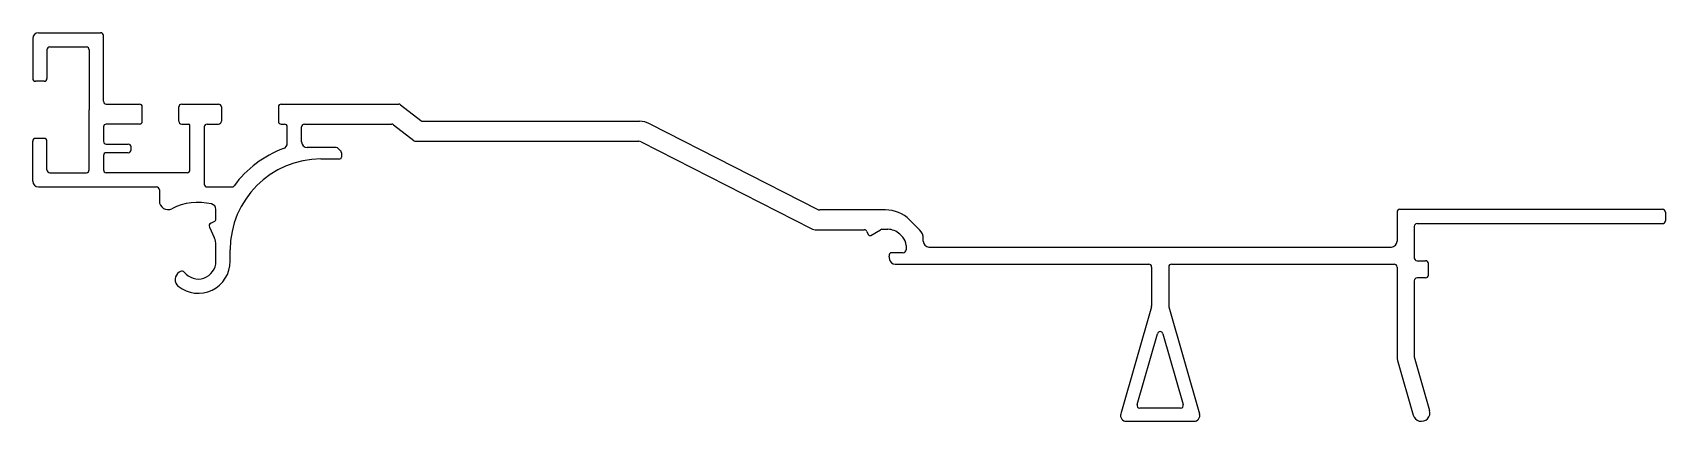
# Model space of a CAD drawing. Extents: x 1813 to 2099, y 2118 to 2186.
import ezdxf

# ---------------------------------------------------------------- set-up
doc = ezdxf.new("R2010")
doc.units = 0
doc.layers.get('0').update_dxf_attribs({"linetype": 'CONTINUOUS'})

msp = doc.modelspace()

# ---------------------------------------------------------------- linework, layer by layer
for p, q in [((1813.75, 2185.68), (1824.65, 2185.68)), ((1825.15, 2173.68), (1825.15, 2185.18)), ((1812.75, 2184.68), (1812.75, 2177.68)), ((1815.25, 2182.68), (1815.25, 2177.68)), ((1815.75, 2183.18), (1822.15, 2183.18)), ((1822.65, 2182.68), (1822.65, 2172.18)), ((1814.75, 2177.18), (1813.25, 2177.18)), ((1822.65, 2161.68), (1822.65, 2172.18)), ((1825.65, 2173.18), (1831.45, 2173.18)), ((1831.95, 2170.18), (1831.95, 2172.68)), ((1838.35, 2170.18), (1838.35, 2172.68)), ((1838.85, 2173.18), (1845.3, 2173.18)), ((1845.8, 2172.68), (1845.8, 2170.18)), ((1855.8, 2172.68), (1855.8, 2170.18)), ((1856.3, 2173.18), (1876.88, 2173.18)), ((1877.19, 2173.07), (1880.75, 2170.29)), ((1825.15, 2169.18), (1825.15, 2166.68)), ((1831.45, 2169.68), (1825.65, 2169.68)), ((1838.85, 2169.68), (1840.1, 2169.68)), ((1840.3, 2161.68), (1840.3, 2169.48)), ((1842.8, 2169.18), (1842.8, 2159.18)), ((1843.3, 2169.68), (1845.3, 2169.68)), ((1856.3, 2169.68), (1856.85, 2169.68)), ((1857.35, 2166.35), (1857.35, 2169.18)), ((1859.85, 2166.58), (1859.85, 2169.18)), ((1860.35, 2169.68), (1875.67, 2169.68)), ((1875.98, 2169.57), (1879.54, 2166.79)), ((1881.05, 2170.18), (1919.03, 2170.18)), ((1920.84, 2169.74), (1950.19, 2154.79)), ((1812.75, 2159.68), (1812.75, 2166.68)), ((1814.75, 2167.18), (1813.25, 2167.18)), ((1815.25, 2161.68), (1815.25, 2166.68)), ((1825.65, 2166.18), (1829.5, 2166.18)), ((1830, 2165.18), (1830, 2165.68)), ((1865.93, 2165.58), (1860.85, 2165.58)), ((1866.29, 2165.43), (1866.7, 2165.02)), ((1879.85, 2166.68), (1918.91, 2166.68)), ((1919.36, 2166.57), (1949.14, 2151.4)), ((1825.15, 2164.18), (1825.15, 2161.68)), ((1829.5, 2164.68), (1825.65, 2164.68)), ((1863.25, 2163.58), (1866.55, 2163.58)), ((1866.85, 2164.67), (1866.85, 2163.88)), ((1815.75, 2161.18), (1822.15, 2161.18)), ((1839.8, 2161.18), (1825.65, 2161.18)), ((1813.75, 2158.68), (1834.44, 2158.68)), ((1834.94, 2158.18), (1834.94, 2156.22)), ((1843.3, 2158.68), (1847.62, 2158.68)), ((1844.85, 2153.07), (1844.85, 2154.74)), ((1962.12, 2154.68), (1950.65, 2154.68)), ((2051.75, 2154.28), (2051.75, 2149.18)), ((2052.25, 2154.78), (2098.25, 2154.78)), ((2098.75, 2154.28), (2098.75, 2152.78)), ((1843.7, 2151.67), (1844.56, 2149.82)), ((1843.95, 2152.33), (1844.56, 2152.62)), ((1950.05, 2151.18), (1958.43, 2151.18)), ((1958.88, 2150.89), (1959.13, 2150.35)), ((1959.55, 2150.22), (1961.27, 2151.21)), ((1961.52, 2151.28), (1962.52, 2151.28)), ((1966.36, 2152.92), (1968.16, 2151.12)), ((2054.75, 2151.78), (2054.75, 2146.28)), ((2055.25, 2152.28), (2098.25, 2152.28)), ((1844.85, 2145.68), (1844.85, 2148.55)), ((1964.64, 2150.4), (1965.16, 2149.88)), ((1965.75, 2148.47), (1965.75, 2147.68)), ((1968.75, 2149.18), (1968.75, 2149.71)), ((1969.75, 2148.18), (2050.75, 2148.18)), ((1847.35, 2145.68), (1847.35, 2147.68)), ((1962.75, 2146.59), (1962.86, 2146.01)), ((1965.25, 2147.18), (1963.25, 2147.18)), ((1963.84, 2145.18), (2008.25, 2145.18)), ((2012.25, 2145.18), (2051.25, 2145.18)), ((2055.25, 2145.78), (2056.75, 2145.78)), ((2057.25, 2143.28), (2057.25, 2145.28)), ((1838.66, 2143.9), (1838.44, 2143.77)), ((2008.75, 2144.68), (2008.75, 2137.86)), ((2011.75, 2144.68), (2011.75, 2137.86)), ((2051.75, 2144.68), (2051.75, 2128.9)), ((2054.75, 2142.28), (2054.75, 2129.11)), ((2056.75, 2142.78), (2055.25, 2142.78)), ((2008.73, 2137.73), (2003.34, 2118.96)), ((2011.77, 2137.73), (2017.15, 2118.96)), ((2006.21, 2120.62), (2009.77, 2133)), ((2010.73, 2133), (2014.28, 2120.62)), ((2051.82, 2128.35), (2054.57, 2118.77)), ((2054.77, 2128.97), (2057.45, 2119.59)), ((2013.8, 2119.98), (2006.69, 2119.98)), ((2004.31, 2117.68), (2016.19, 2117.68))]:
    msp.add_line(p, q)
for centre, radius, start, end in [((1813.75, 2184.68), 1, 90, 180), ((1824.65, 2185.18), 0.5, 0, 90), ((1815.75, 2182.68), 0.5, 90, 180), ((1822.15, 2182.68), 0.5, 0, 90), ((1813.25, 2177.68), 0.5, 180, 270), ((1814.75, 2177.68), 0.5, 270, 0), ((1825.65, 2173.68), 0.5, 180, 270), ((1831.45, 2172.68), 0.5, 0, 90), ((1838.85, 2172.68), 0.5, 90, 180), ((1845.3, 2172.68), 0.5, 0, 90), ((1856.3, 2172.68), 0.5, 90, 180), ((1876.88, 2172.68), 0.5, 51.9099, 90), ((1825.65, 2169.18), 0.5, 90, 180), ((1831.45, 2170.18), 0.5, 270, 0), ((1838.85, 2170.18), 0.5, 180, 270), ((1840.1, 2169.48), 0.2, 0, 90), ((1843.3, 2169.18), 0.5, 90, 180), ((1845.3, 2170.18), 0.5, 270, 0), ((1856.3, 2170.18), 0.5, 180, 270), ((1856.85, 2169.18), 0.5, 0, 90), ((1860.35, 2169.18), 0.5, 90, 180), ((1875.67, 2169.18), 0.5, 51.9098, 90), ((1881.05, 2170.68), 0.5, 231.9098, 270), ((1919.03, 2166.18), 4, 63, 90), ((1813.25, 2166.68), 0.5, 90, 180), ((1814.75, 2166.68), 0.5, 0, 90), ((1825.65, 2166.68), 0.5, 180, 270), ((1829.5, 2165.68), 0.5, 0, 90), ((1829.5, 2165.18), 0.5, 270, 0), ((1863.25, 2147.68), 18.9, 110.2877, 143.6452), ((1856.35, 2166.35), 1, 290.2877, 0), ((1860.85, 2166.58), 1, 180, 270), ((1865.93, 2165.08), 0.5, 45, 90), ((1879.85, 2167.18), 0.5, 231.9098, 270), ((1918.91, 2165.68), 1, 63, 90), ((1825.65, 2164.18), 0.5, 90, 180), ((1863.25, 2147.68), 15.9, 90, 180), ((1866.55, 2163.88), 0.3, 270, 360), ((1866.35, 2164.67), 0.5, 0, 45), ((1813.75, 2159.68), 1, 180, 270), ((1815.75, 2161.68), 0.5, 180, 270), ((1822.15, 2161.68), 0.5, 270, 0), ((1825.65, 2161.68), 0.5, 180, 270), ((1839.8, 2161.68), 0.5, 270, 0), ((1834.44, 2158.18), 0.5, 0, 90), ((1843.3, 2159.18), 0.5, 180, 270), ((1847.62, 2159.18), 0.5, 270, 323.6452), ((1836.44, 2156.22), 1.5, 180, 296.7042), ((1841.75, 2145.68), 10.3, 76.9497, 116.7042), ((1843.85, 2154.74), 1, 0, 76.9497), ((1950.65, 2155.68), 1, 243, 270), ((1962.12, 2148.68), 6, 45, 90), ((2052.25, 2154.28), 0.5, 90, 180), ((2098.25, 2154.28), 0.5, 0, 90), ((1844.16, 2151.88), 0.5, 115, 205), ((1844.35, 2153.07), 0.5, 295, 0), ((1950.05, 2153.18), 2, 243, 270), ((1958.43, 2150.68), 0.5, 25, 90), ((1961.52, 2150.78), 0.5, 90, 120), ((1962.52, 2148.28), 3, 45, 90), ((1966.75, 2149.71), 2, 0, 45), ((2055.25, 2151.78), 0.5, 90, 180), ((2098.25, 2152.78), 0.5, 270, 0), ((1841.85, 2148.55), 3, 0, 25), ((1959.4, 2150.48), 0.3, 205, 300), ((1963.75, 2148.47), 2, 0, 45), ((1969.75, 2149.18), 1, 180, 270), ((2050.75, 2149.18), 1, 270, 0), ((1841.75, 2145.68), 5.6, 231.4601, 360), ((1841.75, 2145.68), 3.1, 217.9836, 360), ((1963.25, 2146.68), 0.5, 90, 190), ((1963.84, 2146.18), 1, 190, 270), ((1965.25, 2147.68), 0.5, 270, 0), ((2008.25, 2144.68), 0.5, 0, 90), ((2012.25, 2144.68), 0.5, 90, 180), ((2051.25, 2144.68), 0.5, 0, 90), ((2055.25, 2146.28), 0.5, 180, 270), ((2056.75, 2145.28), 0.5, 0, 90), ((1839.19, 2142.47), 1.5, 120, 231.4601), ((1838.91, 2143.46), 0.5, 37.9836, 120), ((2055.25, 2142.28), 0.5, 90, 180), ((2056.75, 2143.28), 0.5, 270, 0), ((2008.25, 2137.86), 0.5, 344, 360), ((2012.25, 2137.86), 0.5, 180, 196), ((2010.25, 2132.87), 0.5, 16, 164), ((2053.75, 2128.9), 2, 180, 196), ((2055.25, 2129.11), 0.5, 180, 196), ((2006.69, 2120.48), 0.5, 164, 270), ((2013.8, 2120.48), 0.5, 270, 16), ((2056.01, 2119.18), 1.5, 196, 16), ((2004.31, 2118.68), 1, 164, 270), ((2016.19, 2118.68), 1, 270, 16)]:
    msp.add_arc(centre, radius, start, end)

doc.saveas('drawing.dxf')
